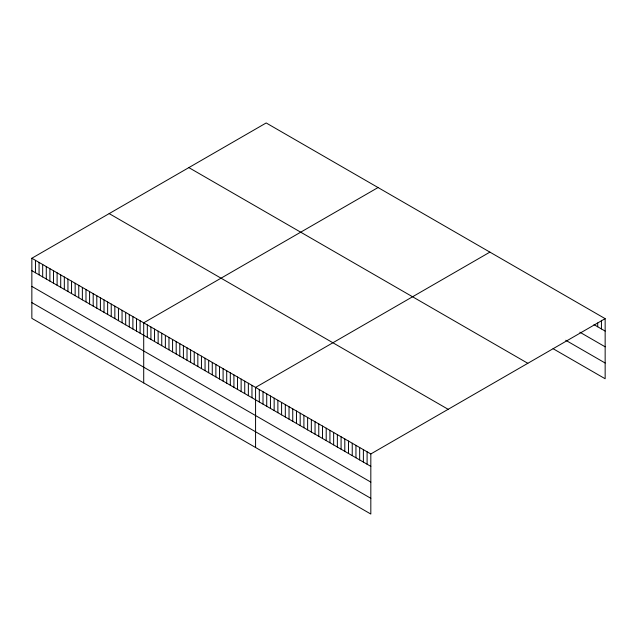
<?xml version="1.0" encoding="UTF-8"?>
<svg xmlns="http://www.w3.org/2000/svg" width="637" height="637" viewBox="0 0 637 637"><rect width="100%" height="100%" fill="white"/><g stroke="black" fill="none" stroke-linecap="round" stroke-linejoin="round"><path stroke-width="0.96" d="M31.85 258.248L370.822 453.95L370.822 514.043L31.85 318.341L31.85 258.248L266.178 122.957L605.15 318.659L605.15 378.752L553.099 348.702M378.036 187.541L143.707 322.824L143.707 382.925M489.901 252.125L255.572 387.407L255.572 447.5M370.822 453.95L605.15 318.659M593.995 324.639L605.15 331.081M579.869 332.211L605.15 346.815M565.744 340.269L605.15 363.018M188.847 167.603L527.818 363.305M109.182 213.602L448.153 409.304M31.85 270.661L370.822 466.364M31.85 286.395L370.822 482.098M31.85 302.607L370.822 498.309M601.432 320.331L601.432 328.931M597.713 322.967L597.713 326.781M367.103 451.8L367.103 464.222M363.385 449.658L363.385 462.072M359.666 447.508L359.666 459.922M355.948 445.367L355.948 457.78M352.237 443.217L352.237 455.63M348.519 441.067L348.519 453.488M344.8 438.925L344.8 451.338M341.082 436.775L341.082 449.196M337.363 434.633L337.363 447.047M333.645 432.483L333.645 444.897M329.926 430.341L329.926 442.755M326.208 428.191L326.208 440.605M322.489 426.042L322.489 438.463M318.771 423.9L318.771 436.313M315.052 421.75L315.052 434.171M311.342 419.608L311.342 432.021M307.623 417.458L307.623 429.871M303.905 415.316L303.905 427.73M300.186 413.166L300.186 425.58M296.468 411.016L296.468 423.438M292.749 408.874L292.749 421.288M289.031 406.725L289.031 419.146M285.312 404.583L285.312 416.996M281.594 402.433L281.594 414.854M277.875 400.291L277.875 412.704M274.157 398.141L274.157 410.554M270.446 395.991L270.446 408.413M266.728 393.849L266.728 406.263M263.009 391.699L263.009 404.121M259.291 389.557L259.291 401.971M251.965 385.329L251.965 397.743M248.358 383.243L248.358 395.657M244.743 381.157L244.743 393.578M241.136 379.079L241.136 391.492M237.529 376.993L237.529 389.406M233.922 374.906L233.922 387.328M230.315 372.828L230.315 385.242M226.708 370.742L226.708 383.156M223.093 368.656L223.093 381.077M219.486 366.578L219.486 378.991M215.879 364.491L215.879 376.913M212.272 362.413L212.272 374.827M208.665 360.327L208.665 372.741M205.05 358.241L205.05 370.662M201.443 356.163L201.443 368.576M197.836 354.076L197.836 366.49M194.229 351.99L194.229 364.412M190.622 349.912L190.622 362.326M187.015 347.826L187.015 360.239M183.4 345.74L183.4 358.161M179.793 343.662L179.793 356.075M176.186 341.575L176.186 353.989M172.579 339.489L172.579 351.911M168.972 337.411L168.972 349.824M165.365 335.325L165.365 347.746M161.75 333.247L161.75 345.66M158.143 331.16L158.143 343.574M154.536 329.074L154.536 341.496M150.929 326.996L150.929 339.41M147.322 324.91L147.322 337.323M140.1 320.745L140.1 333.159M136.493 318.659L136.493 331.073M132.886 316.573L132.886 328.995M129.279 314.495L129.279 326.908M125.672 312.409L125.672 324.83M122.057 310.33L122.057 322.744M118.45 308.244L118.45 320.658M114.843 306.158L114.843 318.58M111.236 304.08L111.236 316.493M107.629 301.994L107.629 314.407M104.022 299.908L104.022 312.329M100.407 297.829L100.407 310.243M96.8 295.743L96.8 308.157M93.193 293.657L93.193 306.078M89.586 291.579L89.586 303.992M85.979 289.493L85.979 301.914M82.364 287.414L82.364 299.828M78.757 285.328L78.757 297.742M75.15 283.242L75.15 295.664M71.543 281.164L71.543 293.577M67.936 279.078L67.936 291.491M64.329 276.991L64.329 289.413M60.714 274.913L60.714 287.327M57.107 272.827L57.107 285.241M53.5 270.741L53.5 283.162M49.893 268.663L49.893 281.076M46.286 266.577L46.286 278.99M42.679 264.49L42.679 276.912M39.064 262.412L39.064 274.826M35.457 260.326L35.457 272.747"/></g></svg>
